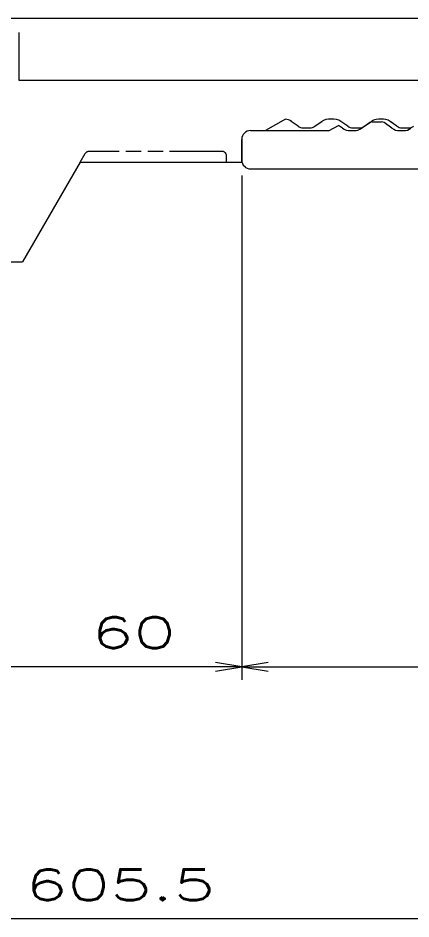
# Model space of a CAD drawing. Units: millimetres at full size, sheet at 1:1. Extents: x -2456 to -674, y 2522 to 3782.
# Drawn here: x -1281.7 to -1191.8, y 2955.4 to 3161.4 of the extents above; entities that cross this region are included whole.
import ezdxf
from ezdxf.enums import TextEntityAlignment as Align

# ---------------------------------------------------------------- set-up
doc = ezdxf.new("R2010")
doc.units = ezdxf.units.MM
doc.linetypes.add('CHAIN_DOUBLE_DASH', pattern=[23.5, 12, -1.5, 3.5, -1.5, 3.5, -1.5])
for name, color, linetype, lineweight in [('0_2', 7, 'Continuous', 25), ('1外形線', 7, 'Continuous', 25), ('外形線', 7, 'Continuous', 25), ('寸法線', 7, 'Continuous', 25), ('想像線', 6, 'CHAIN_DOUBLE_DASH', 25)]:
    doc.layers.add(name, color=color, linetype=linetype, lineweight=lineweight)
doc.styles.add('simplex.shx', font='')
doc.styles.get('simplex.shx').set_extended_font_data('simplex.shx')

# ---------------------------------------------------------------- blocks, each defined once
blk = doc.blocks.new('open_arrow')
at = {"color": 0, "linetype": 'Continuous', "lineweight": -2}
blk.add_lwpolyline([(7.5, 1.25), (0, 0), (7.5, -1.25)], dxfattribs=at)

msp = doc.modelspace()

# ---------------------------------------------------------------- linework, layer by layer
at = {"layer": '0_2'}
msp.add_line((-1267.456, 3128.412), (-1280.677, 3105.65), dxfattribs=at)
for centre, radius, start, end in [((-1205.753, 3138.662), 3, 235, 270), ((-1204.855, 3138.662), 3, 270, 305), ((-1200.737, 3136.662), 1, 90, 125), ((-1198.578, 3136.662), 1, 55, 90), ((-1194.46, 3138.662), 3, 235, 270), ((-1193.562, 3138.662), 3, 270, 305)]:
    msp.add_arc(centre, radius, start, end, dxfattribs=at)
at = {"layer": '1外形線'}
for p, q in [((-1281.494, 3158.106), (-1281.494, 3147.183)), ((-1281.494, 3147.183), (-1129.775, 3147.183)), ((-1220.517, 3138.312), (-1225.107, 3135.662)), ((-1217.629, 3136.674), (-1219.205, 3137.778)), ((-1217.629, 3136.674), (-1219.205, 3137.778)), ((-1216.482, 3136.312), (-1214.858, 3136.312)), ((-1213.806, 3136.674), (-1212.133, 3137.845)), ((-1210.517, 3135.662), (-1208.424, 3136.87)), ((-1207.474, 3136.205), (-1208.424, 3136.87)), ((-1206.311, 3136.674), (-1207.887, 3137.778)), ((-1205.163, 3136.312), (-1203.54, 3136.312)), ((-1203.134, 3136.205), (-1201.311, 3137.481)), ((-1202.487, 3136.674), (-1200.814, 3137.845)), ((-1200.737, 3137.662), (-1198.578, 3137.662)), ((-1196.181, 3136.205), (-1198.004, 3137.481)), ((-1196.221, 3137.493), (-1196.627, 3137.778)), ((-1195.051, 3136.674), (-1196.627, 3137.778)), ((-1193.933, 3136.312), (-1192.309, 3136.312)), ((-1228.517, 3135.662), (-1225.107, 3135.662)), ((-1225.107, 3135.662), (-1210.517, 3135.662)), ((-1205.753, 3135.662), (-1204.855, 3135.662)), ((-1194.46, 3135.662), (-1193.562, 3135.662)), ((-1230.517, 3133.662), (-1230.517, 3128.912)), ((-1230.517, 3133.662), (-1230.517, 3129.412)), ((-1230.517, 3128.412), (-1230.517, 3133.662)), ((-1267.456, 3128.412), (-1230.517, 3128.412)), ((-1228.517, 3126.912), (-1180.517, 3126.912)), ((-1290.677, 3105.65), (-1280.677, 3105.65))]:
    msp.add_line(p, q, dxfattribs=at)
for centre, radius, start, end in [((-1220.914, 3135.312), 3, 54.72825, 83.10991), ((-1210.524, 3135.313), 3, 81.31876, 127.56752), ((-1209.596, 3135.312), 3, 54.72825, 98.57606), ((-1198.765, 3133.712), 4.6, 89.38229, 117.54561), ((-1198.417, 3135.134), 3.192, 55.39496, 95.36263), ((-1216.482, 3138.312), 2, 235, 270), ((-1214.953, 3138.312), 2, 270, 305), ((-1205.163, 3138.312), 2, 235, 270), ((-1203.635, 3138.312), 2, 270, 305), ((-1193.904, 3138.312), 2, 235, 270), ((-1192.404, 3138.312), 2, 270, 305), ((-1228.517, 3133.662), 2, 90, 180), ((-1228.517, 3128.912), 2, 180, 270)]:
    msp.add_arc(centre, radius, start, end, dxfattribs=at)
at = {"layer": '外形線'}
msp.add_line((-1456.028, 3161.412), (-1043.109, 3161.412), dxfattribs=at)
at = {"layer": '寸法線'}
for p, q in [((-1230.517, 3125.412), (-1230.517, 3010.05)), ((-1230.517, 3125.412), (-1230.517, 3010.05)), ((-1230.517, 3013.05), (-1290.677, 3013.05)), ((-1230.517, 3013.05), (-955.517, 3013.05)), ((-955.517, 2955.374), (-1561.028, 2955.374))]:
    msp.add_line(p, q, dxfattribs=at)
at = {"layer": '想像線'}
for p, q in [((-1267.456, 3128.412), (-1266.293, 3130.414)), ((-1235.017, 3130.912), (-1265.428, 3130.912)), ((-1234.017, 3128.412), (-1234.017, 3129.912))]:
    msp.add_line(p, q, dxfattribs=at)
for centre, start, end in [((-1265.428, 3129.912), 90, 149.85045), ((-1235.017, 3129.912), 0, 90)]:
    msp.add_arc(centre, 1, start, end, dxfattribs=at)

# ---------------------------------------------------------------- block references
at = {"layer": '寸法線', "xscale": 0.8, "yscale": 0.8, "rotation": 180}
msp.add_blockref('open_arrow', (-1230.517, 3013.05), dxfattribs=at)
at = {"layer": '寸法線', "xscale": 0.8, "yscale": 0.8}
msp.add_blockref('open_arrow', (-1230.517, 3013.05), dxfattribs=at)

# ---------------------------------------------------------------- texts
at = {"layer": '寸法線', "style": 'simplex.shx', "width": 1.6}
for s, p in [('60', (-1255.274, 3020.85)), ('605.5', (-1258.272, 2963.174))]:
    msp.add_text(s, height=7.038, dxfattribs=at).set_placement(p, align=Align.MIDDLE_CENTER)

doc.saveas('drawing.dxf')
